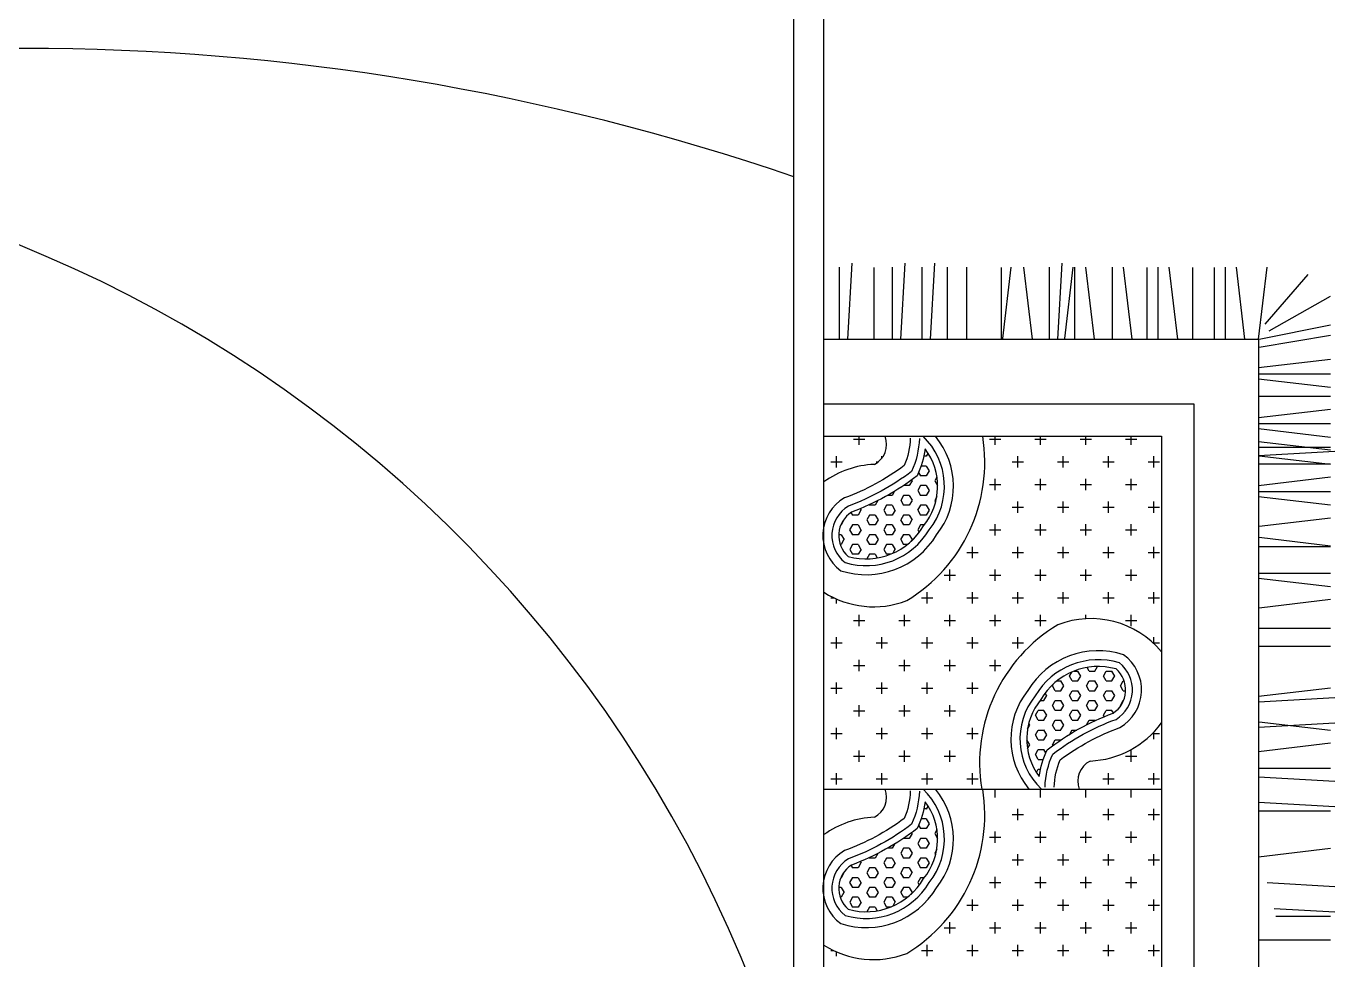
# Model space of a CAD drawing. Header units: inches. Extents: x 7.5 to 50, y 15.4 to 40.2.
# Drawn here: x 22.59 to 23.899, y 25.334 to 26.269 of the extents above; entities that cross this region are included whole.
import ezdxf

# ---------------------------------------------------------------- set-up
doc = ezdxf.new("R2010")
doc.units = ezdxf.units.IN
doc.header["$MEASUREMENT"] = 0
for name, color, linetype in [('02', 2, 'Continuous'), ('4', 4, 'Continuous'), ('8', 8, 'Continuous')]:
    doc.layers.add(name, color=color, linetype=linetype)

msp = doc.modelspace()

# ---------------------------------------------------------------- hatches: boundary and pattern name
at = {"layer": '8'}
h = msp.add_hatch(dxfattribs=at)
h.set_pattern_fill('HEX', color=256, scale=0.04536000000000001, style=0)
h.set_pattern_definition([(180, (37.1322895453032, 23.39314883954027), (0, -0.009820728081360003), [0.005670000000000001, -0.01134]), (299.9999999999999, (37.1322895453032, 23.39314883954027), (0.00850500000211697, 0.004910364040679999), [0.005670000000000002, -0.01134]), (239.9999999999999, (37.12661954543552, 23.39314883954027), (0.00850500000211697, -0.004910364040680001), [0.005670000000000001, -0.01134])])
edge = h.paths.add_edge_path()
edge.add_arc((23.39575831597808, 25.85931651223931), 0.0945056683276835, 334.7059498600586, 351.7534958088782, ccw=False)
edge.add_arc((23.32936321504605, 26.01512318208942), 0.2480810705833669, 290.29971902234166, 307.73852212406644, ccw=False)
edge.add_arc((23.43052866246973, 25.75915609660414), 0.02775933668122883, 122.9498141588495, 229.0990012126768)
edge.add_arc((23.43021659937114, 25.80204148843487), 0.06631821612682091, 254.3738145294847, 329.9117373161035)
edge.add_arc((23.43934404755777, 25.808354513362), 0.0623983255504342, 320.6541090225205, 396.8329983013528)
h = msp.add_hatch(dxfattribs=at)
h.set_pattern_fill('HEX', color=256, scale=0.04536000000000001, style=0)
h.set_pattern_definition([(0, (9.960306338658548, 27.97052664146137), (0, 0.009820728081360003), [0.005670000000000001, -0.01134]), (120, (9.960306338658548, 27.97052664146137), (-0.00850500000211697, -0.004910364040679999), [0.005669999999999963, -0.01133999999999993]), (59.99999999999999, (9.965976338526225, 27.97052664146137), (-0.00850500000211697, 0.004910364040680001), [0.005670000000000001, -0.01134])])
edge = h.paths.add_edge_path()
edge.add_arc((23.69683756803222, 25.50435896875505), 0.09450566837468224, 154.7059498686451, 171.7534958174651, ccw=False)
edge.add_arc((23.7632326689157, 25.34855229891222), 0.2480810705833669, 110.2997190223416, 127.73852212406649, ccw=False)
edge.add_arc((23.66206722149202, 25.6045193843975), 0.02775933668122883, 302.9498141588495, 409.0990012126767)
edge.add_arc((23.66237928459061, 25.56163399256676), 0.06631821612682091, 74.3738145294848, 149.9117373161035)
edge.add_arc((23.65325183641318, 25.55532096763236), 0.0623983255621685, 140.6541090227148, 216.8329983016312)
h = msp.add_hatch(dxfattribs=at)
h.set_pattern_fill('HEX', color=256, scale=0.04536000000000001, style=0)
h.set_pattern_definition([(180, (37.1322895453032, 23.0399887148316), (0, -0.009820728081360003), [0.005670000000000001, -0.01134]), (299.9999999999999, (37.1322895453032, 23.0399887148316), (0.00850500000211697, 0.004910364040679999), [0.005670000000000002, -0.01134]), (239.9999999999999, (37.12661954543552, 23.0399887148316), (0.00850500000211697, -0.004910364040680001), [0.005670000000000001, -0.01134])])
edge = h.paths.add_edge_path()
edge.add_arc((23.39575831597808, 25.50615638753064), 0.0945056683276835, 334.7059498600586, 351.7534958088782, ccw=False)
edge.add_arc((23.32936321499864, 25.66196305737348), 0.2480810706066291, 290.29971903202824, 307.7385221337536, ccw=False)
edge.add_arc((23.43052866246428, 25.4059959718882), 0.02775933667215516, 122.9498141575661, 229.0990012113571)
edge.add_arc((23.43021659938046, 25.44888136371893), 0.06631821612232494, 254.3738145200352, 329.9117373066198)
edge.add_arc((23.43934404754857, 25.45519438864606), 0.0623983255621685, 320.6541090227147, 396.8329983016312)

# ---------------------------------------------------------------- linework, layer by layer
at = {"layer": '02'}
for p, q in [((23.40354698493145, 25.95561780285167), (23.40354698493145, 26.02761093992118)), ((23.41203563839196, 25.95561780285167), (23.41627996523864, 26.03184539988539)), ((23.43825472045689, 25.95620654045448), (23.43825472045689, 26.02748654045823)), ((23.45650698353536, 25.95561780285167), (23.45650698353536, 26.02761093992118)), ((23.4649956372287, 25.95561780285167), (23.46923996407538, 26.03184539988539)), ((23.48621178760192, 25.95561780285167), (23.48621178760192, 26.02761093992118)), ((23.49470044129527, 25.95561780285167), (23.49894476814195, 26.03184539988539)), ((23.51167226505465, 25.95561780285167), (23.51167226505465, 26.02761093992118)), ((23.5308548551239, 25.95561780285167), (23.5308548551239, 26.02761093992118)), ((23.56556259064934, 25.95620654045448), (23.56556259064934, 26.02748654045823)), ((23.56684851382858, 25.95620654045448), (23.57533168389461, 26.02761093992118)), ((23.59655331789515, 25.95561780285167), (23.5880646642018, 26.02761093992118)), ((23.61352514165453, 25.95561780285167), (23.61352514165453, 26.02761093992118)), ((23.62201379534788, 25.95561780285167), (23.62625812196172, 26.03184539988539)), ((23.62879519063979, 25.95620654045448), (23.63727836070581, 26.02761093992118)), ((23.6389801352471, 25.95561780285167), (23.6389801352471, 26.02761093992118)), ((23.65849999470635, 25.95561780285167), (23.65001134124584, 26.02761093992118)), ((23.67667341154999, 25.95561780285167), (23.67667341154999, 26.02761093992118)), ((23.69619327100924, 25.95561780285167), (23.68770461731589, 26.02761093992118)), ((23.71137551466934, 25.95620654045448), (23.71137551466934, 26.02748654045823)), ((23.72238993171602, 25.95561780285167), (23.72238993171602, 26.02761093992118)), ((23.74190979117527, 25.95561780285167), (23.73342113748192, 26.02761093992118)), ((23.75709203483536, 25.95620654045448), (23.75709203483536, 26.02748654045823)), ((23.77859854527748, 25.95620654045448), (23.77859854527748, 26.02748654045823)), ((23.78961296232416, 25.95561780285167), (23.78961296232416, 26.02761093992118)), ((23.80913282178341, 25.95561780285167), (23.80064416809007, 26.02761093992118)), ((23.82280153773724, 25.95561780285167), (23.83129019143059, 26.02761093992118)), ((23.8294838037528, 25.97057279492689), (23.87226191318593, 26.02036823595078)), ((23.83320365163497, 25.96388388092706), (23.89479467474855, 25.99884705727997)), ((23.82339027539826, 25.95561780285167), (23.89467027519829, 25.96989537403821)), ((23.82339027539826, 25.94757079758816), (23.89467027519829, 25.95965174849804)), ((23.82280153773724, 25.92720612450754), (23.89479467474855, 25.93569477815723)), ((23.82339027539826, 25.92110079753289), (23.89467027519829, 25.92110079753289)), ((23.82280153773724, 25.91610334975955), (23.89479467474855, 25.90761469610985)), ((23.82280153773724, 25.89865395488702), (23.89479467474855, 25.89865395488702)), ((23.82280153773724, 25.87722153354222), (23.89479467474855, 25.88571018719191)), ((23.82339027539826, 25.87111620656757), (23.89467027519829, 25.87111620656757)), ((23.41752729534171, 25.85564726990666), (23.42886729530989, 25.85564726990666)), ((23.42319729520938, 25.84997726990802), (23.42319729520938, 25.85841780286243)), ((23.5536072954256, 25.85564726990666), (23.56494729539379, 25.85564726990666)), ((23.55927729529328, 25.84997726990802), (23.55927729529328, 25.85841780286243)), ((23.59896729529834, 25.85564726990666), (23.61030729526653, 25.85564726990666)), ((23.60463729539885, 25.84997726990802), (23.60463729539885, 25.85841780286243)), ((23.64432729540392, 25.85564726990666), (23.6556672953721, 25.85564726990666)), ((23.6499972952716, 25.84997726990802), (23.6499972952716, 25.85841780286243)), ((23.68968729527666, 25.85564726990666), (23.70102729524485, 25.85564726990666)), ((23.69535729537717, 25.84997726990802), (23.69535729537717, 25.85841780286243)), ((23.82280153773724, 25.86611875880877), (23.89479467474855, 25.85763010515908)), ((23.82280153773724, 25.85334112928209), (23.89479467474855, 25.8448524756324)), ((23.82280153773724, 25.84768286755676), (23.89479467474855, 25.84768286755676)), ((23.82280153773724, 25.83919421390707), (23.8990291346982, 25.84343854073919)), ((23.39484729540533, 25.83296726991208), (23.40618729537352, 25.83296726991208)), ((23.40051729527301, 25.82729726991344), (23.40051729527301, 25.83863726991073)), ((23.44020729527808, 25.83296726991208), (23.4424834192451, 25.83296726991208)), ((23.44587729537859, 25.83643276491163), (23.44587729537859, 25.83863726991073)), ((23.57628729536197, 25.83296726991208), (23.58762729533016, 25.83296726991208)), ((23.58195729522965, 25.82729726991344), (23.58195729522965, 25.83863726991073)), ((23.62164729523472, 25.83296726991208), (23.63298729543573, 25.83296726991208)), ((23.62731729533522, 25.82729726991344), (23.62731729533522, 25.83863726991073)), ((23.66700729534029, 25.83296726991208), (23.67834729530848, 25.83296726991208)), ((23.6726772954408, 25.82729726991344), (23.6726772954408, 25.83863726991073)), ((23.71236729544587, 25.83296726991208), (23.72370729541405, 25.83296726991208)), ((23.71803729531354, 25.82729726991344), (23.71803729531354, 25.83863726991073)), ((23.82280153773724, 25.83070556025738), (23.89479467474855, 25.83070556025738)), ((23.82339027539826, 25.83897794306646), (23.89479467474855, 25.83049477304409)), ((23.55927729529328, 25.80461726991886), (23.55927729529328, 25.81595726991615)), ((23.60463729539885, 25.80461726991886), (23.60463729539885, 25.81595726991615)), ((23.6499972952716, 25.80461726991886), (23.6499972952716, 25.81595726991615)), ((23.69535729537717, 25.80461726991886), (23.69535729537717, 25.81595726991615)), ((23.82280153773724, 25.80927313889803), (23.89479467474855, 25.81776179256227)), ((23.5536072954256, 25.81028726990295), (23.56494729539379, 25.81028726990295)), ((23.59896729529834, 25.81028726990295), (23.61030729526653, 25.81028726990295)), ((23.64432729540392, 25.81028726990295), (23.6556672953721, 25.81028726990295)), ((23.68968729527666, 25.81028726990295), (23.70102729524485, 25.81028726990295)), ((23.82339027539826, 25.80316781192338), (23.89467027519829, 25.80316781192338)), ((23.58195729522965, 25.78193726990973), (23.58195729522965, 25.79327726990702)), ((23.62731729533522, 25.78193726990973), (23.62731729533522, 25.79327726990702)), ((23.6726772954408, 25.78193726990973), (23.6726772954408, 25.79327726990702)), ((23.71803729531354, 25.78193726990973), (23.71803729531354, 25.79327726990702)), ((23.82280153773724, 25.79817036416458), (23.89479467474855, 25.78968171051489)), ((23.57628729536197, 25.78760726990837), (23.58762729533016, 25.78760726990837)), ((23.62164729523472, 25.78760726990837), (23.63298729543573, 25.78760726990837)), ((23.66700729534029, 25.78760726990837), (23.67834729530848, 25.78760726990837)), ((23.71236729544587, 25.78760726990837), (23.72370729541405, 25.78760726990837)), ((23.82339027539826, 25.7684655600107), (23.89479467474855, 25.77694873003308)), ((23.5536072954256, 25.76492726991379), (23.56494729539379, 25.76492726991379)), ((23.55927729529328, 25.75925726991515), (23.55927729529328, 25.77059726991244)), ((23.59896729529834, 25.76492726991379), (23.61030729526653, 25.76492726991379)), ((23.60463729539885, 25.75925726991515), (23.60463729539885, 25.77059726991244)), ((23.64432729540392, 25.76492726991379), (23.6556672953721, 25.76492726991379)), ((23.6499972952716, 25.75925726991515), (23.6499972952716, 25.77059726991244)), ((23.68968729527666, 25.76492726991379), (23.70102729524485, 25.76492726991379)), ((23.69535729537717, 25.75925726991515), (23.69535729537717, 25.77059726991244)), ((23.82339027539826, 25.75732555399842), (23.89479467474855, 25.74884238397605)), ((23.5309272952564, 25.74224726991921), (23.54226729522458, 25.74224726991921)), ((23.53659729535691, 25.73657726990601), (23.53659729535691, 25.7479172699033)), ((23.57628729536197, 25.74224726991921), (23.58762729533016, 25.74224726991921)), ((23.58195729522965, 25.73657726990601), (23.58195729522965, 25.7479172699033)), ((23.62164729523472, 25.74224726991921), (23.63298729543573, 25.74224726991921)), ((23.62731729533522, 25.73657726990601), (23.62731729533522, 25.7479172699033)), ((23.66700729534029, 25.74224726991921), (23.67834729530848, 25.74224726991921)), ((23.6726772954408, 25.73657726990601), (23.6726772954408, 25.7479172699033)), ((23.71236729544587, 25.74224726991921), (23.72370729541405, 25.74224726991921)), ((23.71803729531354, 25.73657726990601), (23.71803729531354, 25.7479172699033)), ((23.82339027539826, 25.74799704680587), (23.89467027519829, 25.74799704680587)), ((23.51391729542053, 25.71389726991143), (23.51391729542053, 25.72523726990872)), ((23.55927729529328, 25.71389726991143), (23.55927729529328, 25.72523726990872)), ((23.60463729539885, 25.71389726991143), (23.60463729539885, 25.72523726990872)), ((23.6499972952716, 25.71389726991143), (23.6499972952716, 25.72523726990872)), ((23.69535729537717, 25.71389726991143), (23.69535729537717, 25.72523726990872)), ((23.50824729532003, 25.71956726991008), (23.51958729528821, 25.71956726991008)), ((23.5536072954256, 25.71956726991008), (23.56494729539379, 25.71956726991008)), ((23.59896729529834, 25.71956726991008), (23.61030729526653, 25.71956726991008)), ((23.64432729540392, 25.71956726991008), (23.6556672953721, 25.71956726991008)), ((23.68968729527666, 25.71956726991008), (23.70102729524485, 25.71956726991008)), ((23.82280153773724, 25.7165179751111), (23.89479467474855, 25.7080293214614)), ((23.82339027539826, 25.72151542286989), (23.89467027519829, 25.72151542286989)), ((23.39484729540533, 25.6968872699155), (23.39772292009554, 25.6968872699155)), ((23.48556729538365, 25.6968872699155), (23.49690729535184, 25.6968872699155)), ((23.49123729525133, 25.69121726991686), (23.49123729525133, 25.70255726991414)), ((23.5309272952564, 25.6968872699155), (23.54226729522458, 25.6968872699155)), ((23.53659729535691, 25.69121726991686), (23.53659729535691, 25.70255726991414)), ((23.57628729536197, 25.6968872699155), (23.58762729533016, 25.6968872699155)), ((23.58195729522965, 25.69121726991686), (23.58195729522965, 25.70255726991414)), ((23.62164729523472, 25.6968872699155), (23.63298729543573, 25.6968872699155)), ((23.62731729533522, 25.69121726991686), (23.62731729533522, 25.70255726991414)), ((23.66700729534029, 25.6968872699155), (23.67834729530848, 25.6968872699155)), ((23.6726772954408, 25.69121726991686), (23.6726772954408, 25.70255726991414)), ((23.71236729544587, 25.6968872699155), (23.72370729541405, 25.6968872699155)), ((23.71803729531354, 25.69121726991686), (23.71803729531354, 25.70255726991414)), ((23.40051729527301, 25.69121726991686), (23.40051729527301, 25.69559502541339)), ((23.82339027539826, 25.68681317095722), (23.89479467474855, 25.69529634097959)), ((23.41752729534171, 25.67420726990637), (23.42886729530989, 25.67420726990637)), ((23.42319729520938, 25.66853726990772), (23.42319729520938, 25.67987726990501)), ((23.46288729521445, 25.67420726990637), (23.47422729541547, 25.67420726990637)), ((23.46855729531496, 25.66853726990772), (23.46855729531496, 25.67987726990501)), ((23.50824729532003, 25.67420726990637), (23.51958729528821, 25.67420726990637)), ((23.51391729542053, 25.66853726990772), (23.51391729542053, 25.67987726990501)), ((23.5536072954256, 25.67420726990637), (23.56494729539379, 25.67420726990637)), ((23.55927729529328, 25.66853726990772), (23.55927729529328, 25.67987726990501)), ((23.59896729529834, 25.67420726990637), (23.61030729526653, 25.67420726990637)), ((23.60463729539885, 25.66853726990772), (23.60463729539885, 25.67987726990501)), ((23.6499972952716, 25.67578574192263), (23.6499972952716, 25.67987726990501)), ((23.68968729527666, 25.67420726990637), (23.70102729524485, 25.67420726990637)), ((23.69535729537717, 25.66853726990772), (23.69535729537717, 25.67987726990501)), ((23.82339027539826, 25.66634465775238), (23.89467027519829, 25.66634465775238)), ((23.39484729540533, 25.65152726991179), (23.40618729537352, 25.65152726991179)), ((23.40051729527301, 25.64585726991314), (23.40051729527301, 25.65719726991043)), ((23.44020729527808, 25.65152726991179), (23.45154729524626, 25.65152726991179)), ((23.44587729537859, 25.64585726991314), (23.44587729537859, 25.65719726991043)), ((23.48556729538365, 25.65152726991179), (23.49690729535184, 25.65152726991179)), ((23.49123729525133, 25.64585726991314), (23.49123729525133, 25.65719726991043)), ((23.5309272952564, 25.65152726991179), (23.54226729522458, 25.65152726991179)), ((23.53659729535691, 25.64585726991314), (23.53659729535691, 25.65719726991043)), ((23.57628729536197, 25.65152726991179), (23.58762729533016, 25.65152726991179)), ((23.58195729522965, 25.64585726991314), (23.58195729522965, 25.65719726991043)), ((23.71726870901882, 25.65152726991179), (23.72370729541405, 25.65152726991179)), ((23.71803729531354, 25.65080823742861), (23.71803729531354, 25.65719726991043)), ((23.82339027539826, 25.64839094723826), (23.89467027519829, 25.64839094723826)), ((23.42319729520938, 25.62317726990401), (23.42319729520938, 25.63451726991585)), ((23.46855729531496, 25.62317726990401), (23.46855729531496, 25.63451726991585)), ((23.51391729542053, 25.62317726990401), (23.51391729542053, 25.63451726991585)), ((23.55927729529328, 25.62317726990401), (23.55927729529328, 25.63451726991585)), ((23.41752729534171, 25.62884726991721), (23.42886729530989, 25.62884726991721)), ((23.46288729521445, 25.62884726991721), (23.47422729541547, 25.62884726991721)), ((23.50824729532003, 25.62884726991721), (23.51958729528821, 25.62884726991721)), ((23.5536072954256, 25.62884726991721), (23.56494729539379, 25.62884726991721)), ((23.39484729540533, 25.60616726990808), (23.40618729537352, 25.60616726990808)), ((23.40051729527301, 25.60049726990943), (23.40051729527301, 25.61183726990672)), ((23.44020729527808, 25.60616726990808), (23.45154729524626, 25.60616726990808)), ((23.44587729537859, 25.60049726990943), (23.44587729537859, 25.61183726990672)), ((23.48556729538365, 25.60616726990808), (23.49690729535184, 25.60616726990808)), ((23.49123729525133, 25.60049726990943), (23.49123729525133, 25.61183726990672)), ((23.5309272952564, 25.60616726990808), (23.54226729522458, 25.60616726990808)), ((23.53659729535691, 25.60049726990943), (23.53659729535691, 25.61183726990672)), ((23.82280153773724, 25.59821762987955), (23.89479467474855, 25.60670628352924)), ((23.82280153773724, 25.59274052449579), (23.8990291346982, 25.59698485131336)), ((23.41752729534171, 25.5834872699135), (23.42886729530989, 25.5834872699135)), ((23.42319729520938, 25.57781726991485), (23.42319729520938, 25.58915726991214)), ((23.46288729521445, 25.5834872699135), (23.47422729541547, 25.5834872699135)), ((23.46855729531496, 25.57781726991485), (23.46855729531496, 25.58915726991214)), ((23.50824729532003, 25.5834872699135), (23.51958729528821, 25.5834872699135)), ((23.51391729542053, 25.57781726991485), (23.51391729542053, 25.58915726991214)), ((23.40051729527301, 25.55513726990572), (23.40051729527301, 25.56647726991756)), ((23.44587729537859, 25.55513726990572), (23.44587729537859, 25.56647726991756)), ((23.49123729525133, 25.55513726990572), (23.49123729525133, 25.56647726991756)), ((23.53659729535691, 25.55513726990572), (23.53659729535691, 25.56647726991756)), ((23.82280153773724, 25.56728004715948), (23.8990291346982, 25.57152437397705)), ((23.82339027539826, 25.57275166891592), (23.89479467474855, 25.56426849889355)), ((23.39484729540533, 25.56080726990437), (23.40618729537352, 25.56080726990437)), ((23.44020729527808, 25.56080726990437), (23.45154729524626, 25.56080726990437)), ((23.48556729538365, 25.56080726990437), (23.49690729535184, 25.56080726990437)), ((23.5309272952564, 25.56080726990437), (23.54226729522458, 25.56080726990437)), ((23.71644317607394, 25.56080726990437), (23.72370729541405, 25.56080726990437)), ((23.71803729531354, 25.55513726990572), (23.71803729531354, 25.56244626848744)), ((23.42319729520938, 25.53245726991114), (23.42319729520938, 25.54379726990843)), ((23.46855729531496, 25.53245726991114), (23.46855729531496, 25.54379726990843)), ((23.51391729542053, 25.53245726991114), (23.51391729542053, 25.54379726990843)), ((23.69535729537717, 25.53245726991114), (23.69535729537717, 25.54379726990843)), ((23.82280153773724, 25.54304686476204), (23.89479467474855, 25.55153551841173)), ((23.41752729534171, 25.53812726990979), (23.42886729530989, 25.53812726990979)), ((23.46288729521445, 25.53812726990979), (23.47422729541547, 25.53812726990979)), ((23.50824729532003, 25.53812726990979), (23.51958729528821, 25.53812726990979)), ((23.68968729527666, 25.53812726990979), (23.70102729524485, 25.53812726990979)), ((23.39484729540533, 25.51544726991521), (23.40618729537352, 25.51544726991521)), ((23.40051729527301, 25.50977726991656), (23.40051729527301, 25.52111726991385)), ((23.44020729527808, 25.51544726991521), (23.45154729524626, 25.51544726991521)), ((23.44587729537859, 25.50977726991656), (23.44587729537859, 25.52111726991385)), ((23.48556729538365, 25.51544726991521), (23.49690729535184, 25.51544726991521)), ((23.49123729525133, 25.50977726991656), (23.49123729525133, 25.52111726991385)), ((23.5309272952564, 25.51544726991521), (23.54226729522458, 25.51544726991521)), ((23.53659729535691, 25.50977726991656), (23.53659729535691, 25.52111726991385)), ((23.66700729534029, 25.51544726991521), (23.67834729530848, 25.51544726991521)), ((23.6726772954408, 25.50977726990201), (23.6726772954408, 25.52111726991385)), ((23.71236729544587, 25.51544726991521), (23.72370729541405, 25.51544726991521)), ((23.71803729531354, 25.50977726990201), (23.71803729531354, 25.52111726991385)), ((23.82280153773724, 25.52607504107542), (23.89479467474855, 25.52607504107542)), ((23.82280153773724, 25.51758638742573), (23.8990291346982, 25.51334206059361)), ((23.55927729529328, 25.49681714519935), (23.55927729529328, 25.50525767813921)), ((23.60463729539885, 25.49681714519935), (23.60463729539885, 25.50525767813921)), ((23.6499972952716, 25.49681714519935), (23.6499972952716, 25.50525767813921)), ((23.69535729537717, 25.49681714519935), (23.69535729537717, 25.50525767813921)), ((23.82280153773724, 25.49212591008942), (23.8990291346982, 25.4878815832573)), ((23.57628729536197, 25.47980714520342), (23.58762729533016, 25.47980714520342)), ((23.58195729522965, 25.47413714520477), (23.58195729522965, 25.48547714520206)), ((23.62164729523472, 25.47980714520342), (23.63298729543573, 25.47980714520342)), ((23.62731729533522, 25.47413714520477), (23.62731729533522, 25.48547714520206)), ((23.66700729534029, 25.47980714520342), (23.67834729530848, 25.47980714520342)), ((23.6726772954408, 25.47413714520477), (23.6726772954408, 25.48547714520206)), ((23.71236729544587, 25.47980714520342), (23.72370729541405, 25.47980714520342)), ((23.71803729531354, 25.47413714520477), (23.71803729531354, 25.48547714520206)), ((23.82280153773724, 25.48363725643973), (23.89479467474855, 25.48363725643973)), ((23.55927729529328, 25.45145714519564), (23.55927729529328, 25.46279714519293)), ((23.60463729539885, 25.45145714519564), (23.60463729539885, 25.46279714519293)), ((23.6499972952716, 25.45145714519564), (23.6499972952716, 25.46279714519293)), ((23.69535729537717, 25.45145714519564), (23.69535729537717, 25.46279714519293)), ((23.5536072954256, 25.45712714519428), (23.56494729539379, 25.45712714519428)), ((23.59896729529834, 25.45712714519428), (23.61030729526653, 25.45712714519428)), ((23.64432729540392, 25.45712714519428), (23.6556672953721, 25.45712714519428)), ((23.68968729527666, 25.45712714519428), (23.70102729524485, 25.45712714519428)), ((23.58195729522965, 25.42877714520106), (23.58195729522965, 25.44011714519835)), ((23.62731729533522, 25.42877714520106), (23.62731729533522, 25.44011714519835)), ((23.6726772954408, 25.42877714520106), (23.6726772954408, 25.44011714519835)), ((23.71803729531354, 25.42877714520106), (23.71803729531354, 25.44011714519835)), ((23.82280153773724, 25.4376071737726), (23.89479467474855, 25.44609582742229)), ((23.57628729536197, 25.43444714519971), (23.58762729533016, 25.43444714519971)), ((23.62164729523472, 25.43444714519971), (23.63298729543573, 25.43444714519971)), ((23.66700729534029, 25.43444714519971), (23.67834729530848, 25.43444714519971)), ((23.71236729544587, 25.43444714519971), (23.72370729541405, 25.43444714519971)), ((23.5536072954256, 25.41176714520513), (23.56494729539379, 25.41176714520513)), ((23.55927729529328, 25.40609714519193), (23.55927729529328, 25.41743714520377)), ((23.59896729529834, 25.41176714520513), (23.61030729526653, 25.41176714520513)), ((23.60463729539885, 25.40609714519193), (23.60463729539885, 25.41743714520377)), ((23.64432729540392, 25.41176714520513), (23.6556672953721, 25.41176714520513)), ((23.6499972952716, 25.40609714519193), (23.6499972952716, 25.41743714520377)), ((23.68968729527666, 25.41176714520513), (23.70102729524485, 25.41176714520513)), ((23.69535729537717, 25.40609714519193), (23.69535729537717, 25.41743714520377)), ((23.8312129319366, 25.41167835285265), (23.8990291346982, 25.40790236961872)), ((23.5309272952564, 25.38908714519599), (23.54226729522458, 25.38908714519599)), ((23.53659729535691, 25.38341714519735), (23.53659729535691, 25.39475714519464)), ((23.57628729536197, 25.38908714519599), (23.58762729533016, 25.38908714519599)), ((23.58195729522965, 25.38341714519735), (23.58195729522965, 25.39475714519464)), ((23.62164729523472, 25.38908714519599), (23.63298729543573, 25.38908714519599)), ((23.62731729533522, 25.38341714519735), (23.62731729533522, 25.39475714519464)), ((23.66700729534029, 25.38908714519599), (23.67834729530848, 25.38908714519599)), ((23.6726772954408, 25.38341714519735), (23.6726772954408, 25.39475714519464)), ((23.71236729544587, 25.38908714519599), (23.72370729541405, 25.38908714519599)), ((23.71803729531354, 25.38341714519735), (23.71803729531354, 25.39475714519464)), ((23.8384226001054, 25.38581644363254), (23.8990291346982, 25.38244189228241)), ((23.51391729542053, 25.36073714520277), (23.51391729542053, 25.37207714520006)), ((23.55927729529328, 25.36073714520277), (23.55927729529328, 25.37207714520006)), ((23.60463729539885, 25.36073714520277), (23.60463729539885, 25.37207714520006)), ((23.6499972952716, 25.36073714520277), (23.6499972952716, 25.37207714520006)), ((23.69535729537717, 25.36073714520277), (23.69535729537717, 25.37207714520006)), ((23.83994082167744, 25.37819756545029), (23.89479467474855, 25.37819756545029)), ((23.50824729532003, 25.36640714520141), (23.51958729528821, 25.36640714520141)), ((23.5536072954256, 25.36640714520141), (23.56494729539379, 25.36640714520141)), ((23.59896729529834, 25.36640714520141), (23.61030729526653, 25.36640714520141)), ((23.64432729540392, 25.36640714520141), (23.6556672953721, 25.36640714520141)), ((23.68968729527666, 25.36640714520141), (23.70102729524485, 25.36640714520141)), ((23.39484729540533, 25.34372714519228), (23.39772292009554, 25.34372714519228)), ((23.48556729538365, 25.34372714519228), (23.49690729535184, 25.34372714519228)), ((23.49123729525133, 25.33805714519364), (23.49123729525133, 25.34939714520548)), ((23.5309272952564, 25.34372714519228), (23.54226729522458, 25.34372714519228)), ((23.53659729535691, 25.33805714519364), (23.53659729535691, 25.34939714520548)), ((23.57628729536197, 25.34372714519228), (23.58762729533016, 25.34372714519228)), ((23.58195729522965, 25.33805714519364), (23.58195729522965, 25.34939714520548)), ((23.62164729523472, 25.34372714519228), (23.63298729543573, 25.34372714519228)), ((23.62731729533522, 25.33805714519364), (23.62731729533522, 25.34939714520548)), ((23.66700729534029, 25.34372714519228), (23.67834729530848, 25.34372714519228)), ((23.6726772954408, 25.33805714519364), (23.6726772954408, 25.34939714520548)), ((23.71236729544587, 25.34372714519228), (23.72370729541405, 25.34372714519228)), ((23.71803729531354, 25.33805714519364), (23.71803729531354, 25.34939714520548)), ((23.82280153773724, 25.35453553831864), (23.89467027519829, 25.35453553831864)), ((23.40051729527301, 25.33805714519364), (23.40051729527301, 25.34243490070472))]:
    msp.add_line(p, q, dxfattribs=at)
for points in [[(21.78792161230928, 27.12413693130035), (21.78792161230928, 25.09413693130151), (23.38792161240242, 25.09413693130151), (23.38792161240242, 27.12413693130035)], [(23.38792161240242, 25.95561780285167), (23.82280153773724, 25.95561780285167), (23.82280153773724, 24.70173742871808), (22.54965788397937, 24.70173742871808), (22.54965788397937, 25.09413693130151)], [(23.38792161240242, 25.89081780285884), (23.75800153768621, 25.89081780285884), (23.75800153768621, 24.76653742871091), (22.61445788403041, 24.76653742871091), (22.61445788403041, 25.09413693130151)], [(23.7256015377771, 25.85841780286243), (23.7256015377771, 24.79893742872188), (22.64685788393951, 24.79893742872188)], [(23.38792161240242, 25.85841780286243), (23.7256015377771, 25.85841780286243)], [(23.38792161240242, 25.50525767813921), (23.7256015377771, 25.50525767813921)]]:
    msp.add_lwpolyline(points, dxfattribs=at)
for points in [[(23.47434185414574, 25.85662350802992, -0.09025133795253605), (23.46835481903515, 25.82911100834568, -0.07363654167371357), (23.40848448888398, 25.79681372544398, 0.5411217863543134), (23.40489226548932, 25.72384578978487, 0.3490391417785465), (23.5006848014146, 25.75973165933934, 0.3549231788205707), (23.49951494663953, 25.85841780286243)], [(23.38792161240242, 25.70238524977427, 0.2398898459585567), (23.47074963098391, 25.69394089700032, 0.3064658726302407), (23.54678495523519, 25.85841780286243)], [(23.48340853179804, 25.85631279911573, -0.09750625641589006), (23.47572822698391, 25.82331101346896, -0.07525265259921873), (23.41240603189915, 25.78858727900039, 0.5209691084379954), (23.40910499908029, 25.73203321160069, 0.3456067798843852), (23.49320842388085, 25.76490810035572, 0.3900242836171294), (23.48712091349996, 25.85841780286243)], [(23.7256015377771, 25.64273121539114, 0.3224756214508726), (23.62184625297784, 25.66973458400131, 0.3064658726302449), (23.54581092872656, 25.50525767813921)], [(23.61825402981601, 25.50705197295716, -0.09025133795253606), (23.6242410649266, 25.53456447265595, -0.07363654167371357), (23.68411139507777, 25.56686175555766, 0.5411217863543134), (23.68770361847243, 25.63982969121677, 0.3490391417785465), (23.59191108254715, 25.60394382166229, 0.3549231788205707), (23.59308093732222, 25.50525767813921)], [(23.60918735193088, 25.50736268187135, -0.09750625641589006), (23.61686765697784, 25.54036446753268, -0.07525265259921872), (23.6801898520626, 25.57508820200125, 0.5209691084379954), (23.68349088488146, 25.63164226940095, 0.3456067798843852), (23.5993874600809, 25.59876738063137, 0.3900242836171295), (23.60547497046179, 25.50525767813921)], [(23.47434185414574, 25.50346338332125, -0.09025133795253606), (23.46835481903515, 25.47595088362247, -0.07363654167371357), (23.40848448888398, 25.44365360072076, 0.5411217863543134), (23.40489226548932, 25.3706856650762, 0.3490391417785466), (23.5006848014146, 25.40657153463068, 0.3549231788205707), (23.49951494663953, 25.50525767813921)], [(23.38792161240242, 25.34922512506561, 0.2398898459585548), (23.47074963098391, 25.34078077227711, 0.3064658726302407), (23.54678495523519, 25.50525767813921)], [(23.48340853179804, 25.50315267440707, -0.09750625641589006), (23.47572822698391, 25.47015088874574, -0.07525265259921872), (23.41240603189915, 25.43542715429172, 0.5209691084379954), (23.40910499908029, 25.37887308689202, 0.3456067798843852), (23.49320842388085, 25.41174797564705, 0.3900242836171294), (23.48712091349996, 25.50525767813921)]]:
    msp.add_lwpolyline(points, format="xyb", dxfattribs=at)
for points in [[(23.48928680892102, 25.84576135256172, -0.07452144396591523), (23.48120343514717, 25.81893764454541, -0.07623832618237616), (23.41543024188838, 25.78245026902838, 0.4993946391985515), (23.41235312602482, 25.73817442250689, 0.3420739398306334), (23.48759871038607, 25.76879394528184, 0.3452009433040968)], [(23.60330907504073, 25.51791412842537, -0.07452144396591523), (23.61139244881458, 25.54473783645623, -0.07623832618237616), (23.67716564207337, 25.58122521197325, 0.4993946391985516), (23.68024275793693, 25.62550105849474, 0.3420739398306333), (23.60499717357568, 25.5948815357198, 0.3452009433040969)], [(23.48928680892102, 25.49260122785305, -0.07452144396591523), (23.48120343514717, 25.46577751983674, -0.07623832618237615), (23.41543024188838, 25.42929014430516, 0.4993946391985515), (23.41235312602482, 25.38501429779823, 0.3420739398306334), (23.48759871038607, 25.41563382055862, 0.3452009433040969)]]:
    msp.add_lwpolyline(points, format="xyb", close=True, dxfattribs=at)
for centre, radius, start, end in [((22.58792161235585, 23.87466148637137), 2.372030084989045, 71.05766030767106, 108.9423396923289), ((22.08799764483235, 24.8265711225769), 1.319598155245207, 15.77081105411522, 101.8099102772042), ((23.42820677759125, 25.85034348212609), 0.02248900281268651, 297.0088148522296, 21.04089367654814), ((23.44244951421394, 25.73679202046439), 0.09360197375831218, 92.46752673133724, 125.6301508493481), ((23.65014636974781, 25.62688346053725), 0.09360197375831218, 272.4675267313373, 323.7193292288462), ((23.6643891063705, 25.513331998861), 0.02248900281268651, 117.0088148522296, 201.0408936765481), ((23.42820677759125, 25.49718335741742), 0.02248900281268651, 297.0088148522296, 21.04089367654814), ((23.44244951421394, 25.38363189575572), 0.09360197375831218, 92.46752673133724, 125.6301508493481)]:
    msp.add_arc(centre, radius, start, end, dxfattribs=at)
at = {"layer": '4'}
msp.add_lwpolyline([(21.81792161233722, 27.06233512480063), (21.81792161233722, 25.17413693130326, 0.4142135623731124), (21.86792161238379, 25.12413693130035), (23.30792161232791, 25.12413693130035, 0.4142135623731097), (23.35792161237448, 25.17413693130326), (23.35792161237448, 27.06233512480063)], format="xyb", dxfattribs=at)

doc.saveas('drawing.dxf')
